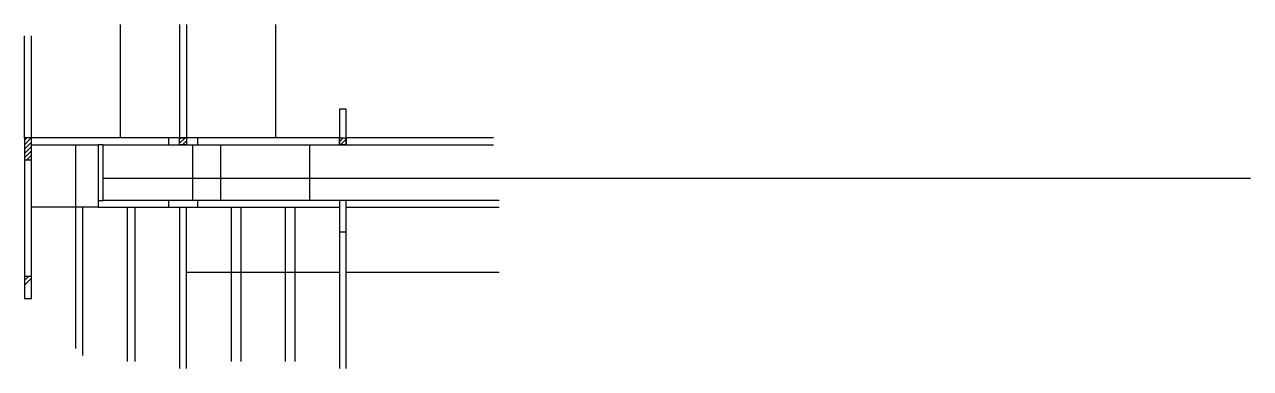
# Model space of a CAD drawing. Header units: metres. Extents: x 3608 to 6963, y 2555 to 3498.
import ezdxf

# ---------------------------------------------------------------- set-up
doc = ezdxf.new("R2010")
doc.units = ezdxf.units.M
for name, color, linetype in [('3', 7, 'Continuous'), ('7', 7, 'Continuous'), ('Painéis', 7, 'Continuous')]:
    doc.layers.add(name, color=color, linetype=linetype)

msp = doc.modelspace()

# ---------------------------------------------------------------- linework, layer by layer
at = {"layer": '3', "color": 7, "lineweight": 25}
for p, q in [((4032.7, 3497.9), (4032.7, 3186.9)), ((4051.7, 3497.9), (4051.7, 3186.9)), ((3608.2, 3168.4), (3626.7, 3186.9)), ((3608.2, 3180.4), (3614.7, 3186.9)), ((4032.7, 3172.2), (4047.5, 3186.9)), ((4032.7, 3184.2), (4035.5, 3186.9)), ((4469.7, 3176.4), (4480.2, 3186.9)), ((3608.2, 3156.4), (3627.2, 3175.4)), ((3608.2, 3144.4), (3627.2, 3163.4)), ((4040.5, 3167.9), (4051.7, 3179.2)), ((4473.2, 3167.9), (4488.7, 3183.4)), ((4485.3, 3167.9), (4488.7, 3171.4)), ((3608.2, 3132.4), (3627.2, 3151.4)), ((3614.8, 3126.9), (3627.2, 3139.3)), ((3626.9, 3126.9), (3627.2, 3127.3)), ((3608.2, 2795.8), (3619.4, 2806.9)), ((3608.2, 2783.7), (3627.2, 2802.7))]:
    msp.add_line(p, q, dxfattribs=at)
for points in [[(3608.2, 3186.9), (3608.2, 3466.9)], [(3627.2, 3186.9), (3627.2, 3466.9)], [(3816.7, 3186.9), (3627.2, 3186.9)], [(4002.2, 3186.9), (3816.7, 3186.9)], [(4469.7, 3186.9), (4082.2, 3186.9)], [(4891.2, 3186.9), (4488.7, 3186.9)], [(3627.2, 3167.9), (3809.7, 3167.9)], [(3809.7, 3167.9), (3809.7, 2996.9)], [(3823.7, 3167.9), (3809.7, 3167.9)], [(3823.7, 3167.9), (4002.2, 3167.9)], [(3823.7, 3015.9), (3823.7, 3167.9)], [(4082.2, 3167.9), (4469.7, 3167.9)], [(4488.7, 3167.9), (4891.2, 3167.9)], [(3608.2, 3126.9), (3608.2, 2806.9)], [(3627.2, 2806.9), (3627.2, 3126.9)], [(3809.7, 3015.9), (3823.7, 3015.9)], [(3809.7, 2996.9), (4002.2, 2996.9)], [(4002.2, 3015.9), (3823.7, 3015.9)], [(4032.7, 2996.9), (4032.7, 2554.9)], [(4051.7, 2554.9), (4051.7, 2996.9)], [(4469.7, 3015.9), (4082.2, 3015.9)], [(4082.2, 2996.9), (4469.7, 2996.9)], [(4906.7, 3015.9), (4488.7, 3015.9)], [(4488.7, 2996.9), (4906.7, 2996.9)], [(4469.7, 2929.9), (4469.7, 2554.9)], [(4488.7, 2554.9), (4488.7, 2929.9)]]:
    msp.add_lwpolyline(points, dxfattribs=at)
at = {"layer": '7', "color": 7, "lineweight": 25}
for points in [[(4469.7, 3167.9), (4488.7, 3167.9), (4488.7, 3265.9), (4469.7, 3265.9), (4469.7, 3167.9)], [(3608.2, 3126.9), (3627.2, 3126.9), (3627.2, 3186.9), (3608.2, 3186.9), (3608.2, 3126.9)], [(4002.2, 3167.9), (4082.2, 3167.9), (4082.2, 3186.9), (4002.2, 3186.9), (4002.2, 3167.9)], [(4032.7, 3186.9), (4051.7, 3186.9), (4051.7, 3167.9), (4032.7, 3167.9), (4032.7, 3186.9)], [(4469.7, 3186.9), (4488.7, 3186.9), (4488.7, 3167.9), (4469.7, 3167.9), (4469.7, 3186.9)], [(4002.2, 2996.9), (4082.2, 2996.9), (4082.2, 3015.9), (4002.2, 3015.9), (4002.2, 2996.9)], [(4469.7, 2929.9), (4488.7, 2929.9), (4488.7, 3015.9), (4469.7, 3015.9), (4469.7, 2929.9)], [(3608.2, 2746.9), (3627.2, 2746.9), (3627.2, 2806.9), (3608.2, 2806.9), (3608.2, 2746.9)]]:
    msp.add_lwpolyline(points, dxfattribs=at)
at = {"layer": 'Painéis', "color": 7, "lineweight": 25}
for p, q in [((3871.2, 3186.9), (3871.2, 3497.9)), ((4295.7, 3186.9), (4295.7, 3497.9)), ((3748.2, 2609.9), (3748.2, 3167.9)), ((4067.7, 3167.9), (4067.7, 3015.9)), ((4144.2, 3167.9), (4144.2, 3015.9)), ((4388.2, 3167.9), (4388.2, 3015.9)), ((3823.7, 3076.4), (6962.7, 3076.4)), ((3809.7, 2996.9), (3627.2, 2996.9)), ((3768.2, 2590.9), (3768.2, 2996.9)), ((3890.2, 2573.9), (3890.2, 2996.9)), ((3910.7, 2573.9), (3910.7, 2996.9)), ((4173.7, 2996.9), (4173.7, 2573.9)), ((4199.7, 2996.9), (4199.7, 2573.9)), ((4321.7, 2996.9), (4321.7, 2573.9)), ((4347.7, 2996.9), (4347.7, 2573.9)), ((4469.6, 2817.9), (4051.6, 2817.9)), ((4906.6, 2817.9), (4488.6, 2817.9))]:
    msp.add_line(p, q, dxfattribs=at)

doc.saveas('drawing.dxf')
